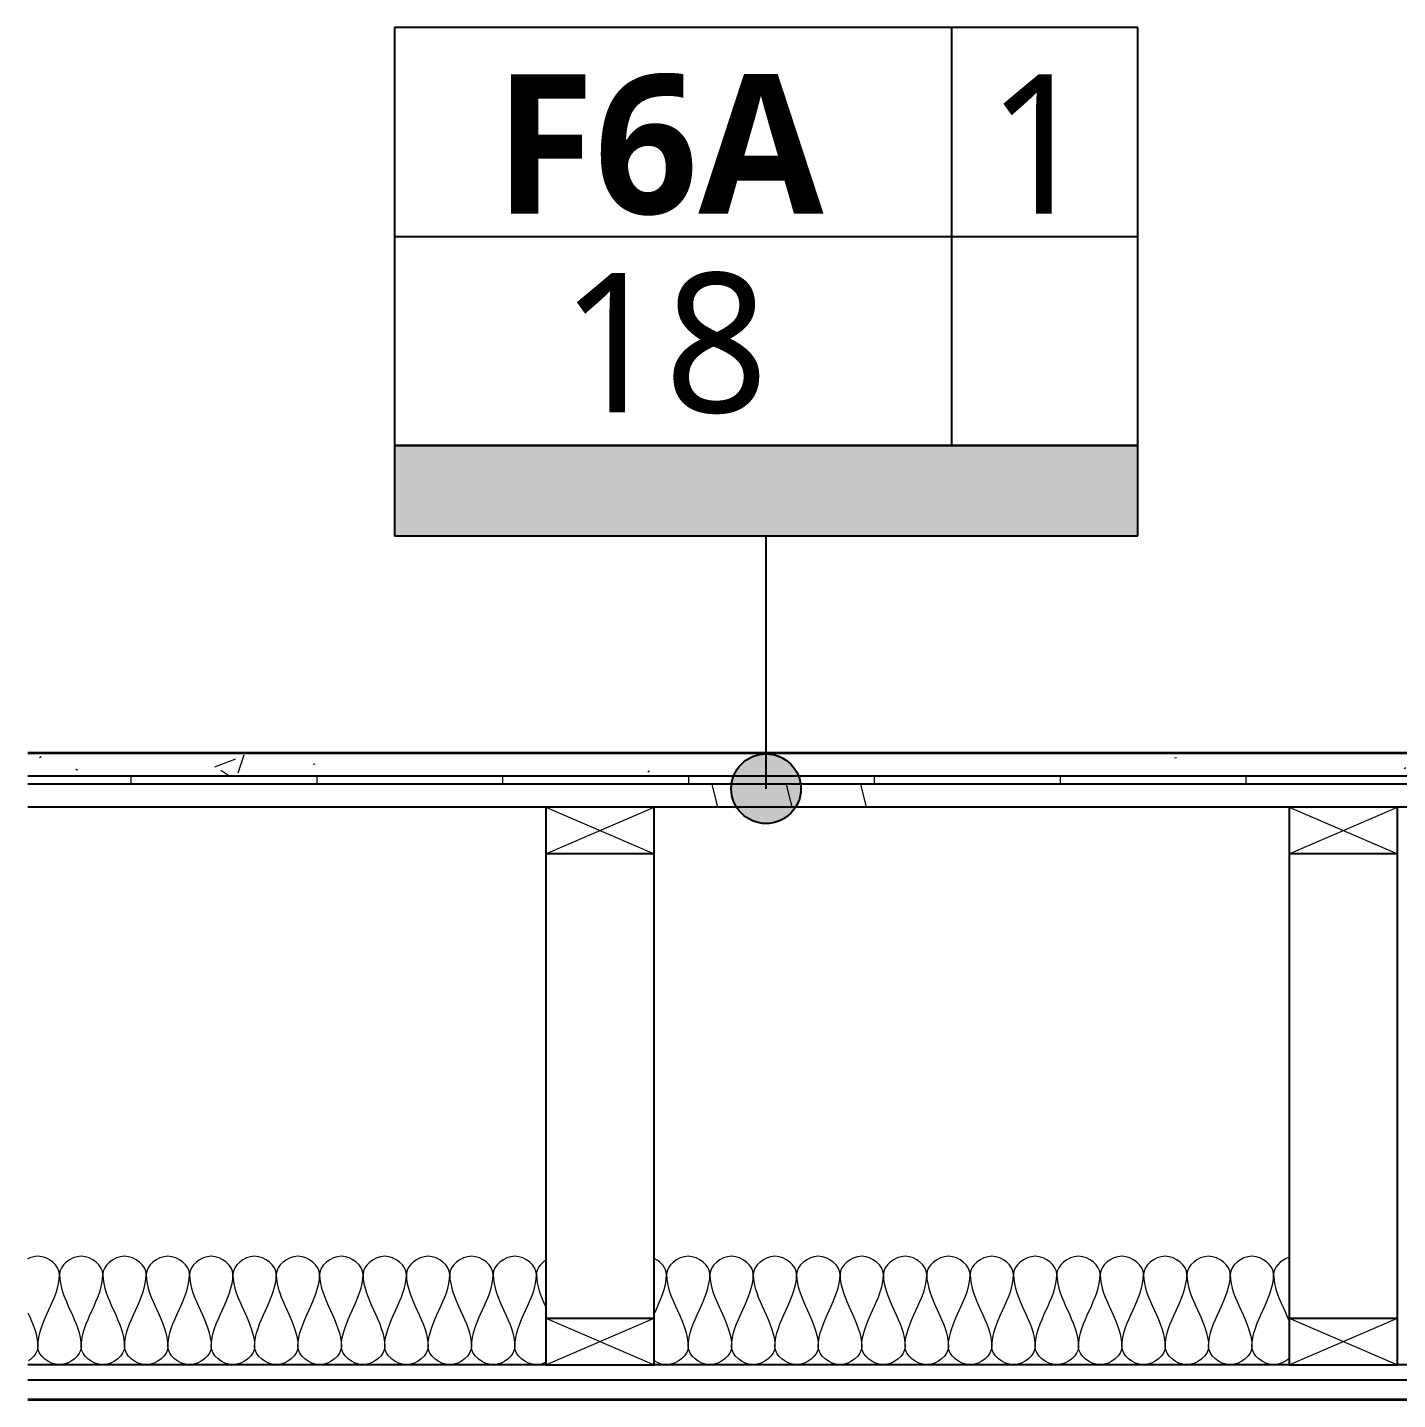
# Model space of a CAD drawing. Header units: inches. Extents: x 6 to 8416, y -388 to 6104.
# Drawn here: x 300.58 to 344.81, y 5839.62 to 5883.93 of the extents above; entities that cross this region are included whole.
import ezdxf

# ---------------------------------------------------------------- set-up
doc = ezdxf.new("R2010")
doc.units = ezdxf.units.IN
doc.header["$MEASUREMENT"] = 0
for name, color, linetype, lineweight in [('A-DETL', 90, 'Continuous', 13), ('A-DETL-GENF', 92, 'Continuous', 13), ('A-FLOR', 192, 'Continuous', 18), ('A-FLOR-IDEN', 11, 'Continuous', 25), ('A-FLOR-MCUT', 51, 'Continuous', 25), ('A-FLOR-PATT', 8, 'Continuous', 35), ('A-ROOM', 32, 'Continuous', 13)]:
    doc.layers.add(name, color=color, linetype=linetype, lineweight=lineweight)
doc.styles.add('Open Sans_3', font='OpenSans-Regular.ttf', dxfattribs={"height": 4.5})
doc.styles.add('Open Sans_B', font='OpenSans-Bold.ttf', dxfattribs={"height": 4.5})

# ---------------------------------------------------------------- blocks, each defined once
blk = doc.blocks.new('06 Nominal Cut Lumber-Section-AM1 - 2x4 Section-9046868-WALL SECTION - LOBBY CANOPY')
at = {"layer": 'A-DETL-GENF', "lineweight": 25}
for p, q in [((3793.25, 5730.875), (3789.75, 5730.875)), ((3789.75, 5730.875), (3789.75, 5729.375)), ((3793.25, 5729.375), (3793.25, 5730.875))]:
    blk.add_line(p, q, dxfattribs=at)
at = {"layer": 'A-DETL-GENF'}
for p, q in [((3789.75, 5729.375), (3793.25, 5730.875)), ((3789.75, 5730.875), (3793.25, 5729.375))]:
    blk.add_line(p, q, dxfattribs=at)
blk = doc.blocks.new('06 Nominal Cut Lumber-Section-AM1 - 2x4 Section-V38-WALL SECTION - LOBBY CANOPY')
at = {"layer": 'A-DETL-GENF', "lineweight": 25}
for p, q in [((3789.75, 5714.375), (3789.75, 5712.875)), ((3793.25, 5712.875), (3793.25, 5714.375)), ((3789.75, 5712.875), (3793.25, 5712.875))]:
    blk.add_line(p, q, dxfattribs=at)
at = {"layer": 'A-DETL-GENF'}
for p, q in [((3789.75, 5712.875), (3793.25, 5714.375)), ((3789.75, 5714.375), (3793.25, 5712.875))]:
    blk.add_line(p, q, dxfattribs=at)
blk = doc.blocks.new('06 Nominal Cut Lumber-Top-AM - 4_ W-20150248-WALL SECTION - LOBBY CANOPY')
at = {"layer": 'A-DETL-GENF', "lineweight": 25}
for p, q in [((3793.25, 5729.375), (3789.75, 5729.375)), ((3789.75, 5729.375), (3789.75, 5714.375)), ((3793.25, 5714.375), (3793.25, 5729.375)), ((3789.75, 5714.375), (3793.25, 5714.375))]:
    blk.add_line(p, q, dxfattribs=at)
blk = doc.blocks.new('ASM TAG - Floor-AM - Assembly-1637575-WALL SECTION - LOBBY CANOPY')
at = {"layer": 'A-FLOR-IDEN', "lineweight": 13}
blk.add_hatch(color=256, dxfattribs=at).paths.add_polyline_path([(3760.863, 5870.432), (3760.863, 5867.516), (3736.863, 5867.516), (3736.863, 5870.432)])
at = {"layer": 'A-FLOR-IDEN'}
for p, q in [((3754.863, 5883.932), (3736.863, 5883.932)), ((3736.863, 5883.932), (3736.863, 5877.182)), ((3736.863, 5883.932), (3736.863, 5870.432)), ((3760.863, 5883.932), (3736.863, 5883.932)), ((3760.863, 5883.932), (3754.863, 5883.932)), ((3754.863, 5870.432), (3754.863, 5883.932)), ((3760.863, 5877.182), (3760.863, 5883.932)), ((3760.863, 5870.432), (3760.863, 5883.932)), ((3736.863, 5877.182), (3736.863, 5870.432)), ((3736.863, 5877.182), (3760.863, 5877.182)), ((3760.863, 5870.432), (3760.863, 5877.182)), ((3760.863, 5870.432), (3736.863, 5870.432)), ((3736.863, 5870.432), (3736.863, 5867.516)), ((3736.863, 5870.432), (3754.863, 5870.432)), ((3736.863, 5870.432), (3760.863, 5870.432)), ((3754.863, 5870.432), (3760.863, 5870.432)), ((3760.863, 5867.516), (3760.863, 5870.432)), ((3736.863, 5867.516), (3760.863, 5867.516))]:
    blk.add_line(p, q, dxfattribs=at)
at = {"layer": 'A-FLOR-IDEN', "lineweight": 13}
for p, q in [((3754.863, 5877.182), (3754.863, 5883.932)), ((3754.863, 5883.932), (3754.863, 5877.182)), ((3736.863, 5877.182), (3754.863, 5877.182)), ((3754.863, 5877.182), (3736.863, 5877.182)), ((3754.863, 5870.432), (3754.863, 5877.182)), ((3754.863, 5877.182), (3760.863, 5877.182)), ((3760.863, 5877.182), (3754.863, 5877.182)), ((3754.863, 5877.182), (3754.863, 5870.432))]:
    blk.add_line(p, q, dxfattribs=at)

msp = doc.modelspace()

# ---------------------------------------------------------------- hatches: boundary and pattern name
at = {"layer": 'A-FLOR-IDEN'}
h = msp.add_hatch(color=256, dxfattribs=at)
edge = h.paths.add_edge_path()
edge.add_arc((324.42539914, 5859.35046448), 1.125, 0, 360)
at = {"layer": 'A-FLOR-PATT', "lineweight": 13}
h = msp.add_hatch(dxfattribs=at)
h.set_pattern_fill('FP_13', color=256, style=0, pattern_type=2)
h.set_pattern_definition([(50, (441.926, 3018), (6.885997, -0.602097), [0.72, -7.92]), (355, (441.926, 3018), (-1.331756, 7.220547), [0.576, -6.336]), (100.451, (442.5, 3017.95), (5.553629, 6.618191), [0.61191, -6.731]), (46.184, (441.926, 3019.92), (10.245642, -1.588925), [1.08, -11.88]), (96.636, (442.78, 3019.788), (8.97244, 9.35152), [0.91786, -10.096]), (351.184, (441.926, 3019.92), (8.9732, 9.35123), [0.864, -9.504]), (21, (442.886, 3019.44), (5.730726, -3.865003), [0.72, -7.92]), (326, (442.886, 3019.44), (2.33581, 6.96088), [0.576, -6.336]), (71.451, (443.363, 3019.118), (8.065876, 3.095948), [0.61191, -6.731]), (37.5, (441.926, 3018), (0.116866, 3.1954784), [0.06336, -6.196, 0.06336, -6.369, -6.36]), (37.5, (441.926, 3018), (0.116866, 3.1954784), [-12.691, 0.06336, -6.297]), (7.5, (441.926, 3018), (2.52543, 3.7860247), [0.06336, -3.604, 0.06336, -6.052, -2.424]), (7.5, (441.926, 3018), (2.52543, 3.7860247), [-9.782, 0.06336, -2.361]), (327.5, (439.785, 3018), (5.1243685, -0.2161763), [0.06336, -2.337, 0.06336, -7.425, -9.936]), (327.5, (439.785, 3018), (5.1243685, -0.2161763), [-9.888, 0.06336, -9.873]), (317.5, (438.825, 3018), (5.598326, 0.96141), [0.06336, -3.057, 0.06336, -4.909, -7.056]), (317.5, (438.825, 3018), (5.598326, 0.96141), [-8.093, 0.06336, -6.993])])
h.paths.add_polyline_path([(391.06196077, 5859.75), (391.06196077, 5860.5), (300.59396077, 5860.5), (300.59396077, 5859.75), (382.87396077, 5859.75)])
h = msp.add_hatch(dxfattribs=at)
h.set_pattern_fill('FP_14', color=256, style=0, pattern_type=2)
h.set_pattern_definition([(0, (441.926, 3018), (0, 6), []), (90, (441.926, 3018), (-6, 4e-16), [])])
h.paths.add_polyline_path([(366.41796077, 5859.5), (391.06196077, 5859.5), (391.06196077, 5859.75), (300.59396077, 5859.75), (300.59396077, 5859.5)])
h = msp.add_hatch(dxfattribs=at)
h.set_pattern_fill('FP_15', color=256, style=0, pattern_type=2)
h.set_pattern_definition([(0, (441.926, 3018), (0, 60), [60, 0, 0, 0]), (284.036, (482.726, 3030), (59.99915, -180.000494), [12.369, -235.017]), (284.036, (480.326, 3030), (59.99915, -180.000494), [12.369, -235.017]), (284.036, (477.926, 3030), (59.99915, -180.000494), [12.369, -235.017]), (284.036, (446.726, 3042), (59.99915, -180.000494), [12.369, -235.017]), (284.036, (444.326, 3042), (59.99915, -180.000494), [12.369, -235.017]), (284.036, (441.926, 3042), (59.99915, -180.000494), [12.369, -235.017]), (284.036, (464.726, 3054), (59.99915, -180.000494), [12.369, -235.017]), (284.036, (462.326, 3054), (59.99915, -180.000494), [12.369, -235.017]), (284.036, (459.926, 3054), (59.99915, -180.000494), [12.369, -235.017]), (284.036, (482.726, 3066), (59.99915, -180.000494), [12.369, -235.017]), (284.036, (480.326, 3066), (59.99915, -180.000494), [12.369, -235.017]), (284.036, (477.926, 3066), (59.99915, -180.000494), [12.369, -235.017]), (284.036, (446.726, 3078), (59.99915, -180.000494), [12.369, -235.017]), (284.036, (444.326, 3078), (59.99915, -180.000494), [12.369, -235.017]), (284.036, (441.926, 3078), (59.99915, -180.000494), [12.369, -235.017]), (0, (441.926, 3024), (0, 60), [60, 0, 0, 0]), (0, (441.926, 3030), (0, 60), [60, 0, 0, 0]), (0, (441.926, 3036), (0, 60), [60, 0, 0, 0]), (0, (441.926, 3042), (0, 60), [60, 0, 0, 0]), (0, (441.926, 3048), (0, 60), [60, 0, 0, 0]), (0, (441.926, 3054), (0, 60), [60, 0, 0, 0]), (0, (441.926, 3060), (0, 60), [60, 0, 0, 0]), (0, (441.926, 3066), (0, 60), [60, 0, 0, 0]), (0, (441.926, 3072), (0, 60), [60, 0, 0, 0])])
h.paths.add_polyline_path([(366.41796077, 5858.75), (396.56196077, 5858.75), (396.56196077, 5859.5), (300.59396077, 5859.5), (300.59396077, 5858.75), (365.31196077, 5858.75)])

# ---------------------------------------------------------------- linework, layer by layer
at = {"layer": 'A-DETL'}
for points, knots in [([(301.61196077, 5843.66666667), (301.61196077, 5843.94165264), (301.1463244, 5844.35187477), (300.68068804, 5844.21634164), (300.57767423, 5844.16134844)], [0, 0, 0, 0, 1.4142135624, 1.8814550303, 1.8814550303, 1.8814550303, 1.8814550303]), ([(317.32863535, 5840.8295204), (317.23014258, 5840.77995582), (316.77105167, 5840.65389173), (316.31196077, 5841.05834736), (316.31196077, 5841.33333333)], [0.9734197248, 0.9734197248, 0.9734197248, 0.9734197248, 1.4142135624, 2.8284271247, 2.8284271247, 2.8284271247, 2.8284271247]), ([(321.91196077, 5841.33333333), (321.91196077, 5841.05834736), (321.41650622, 5840.62185564), (320.92105167, 5840.8032548), (320.80071864, 5840.88523799)], [0, 0, 0, 0, 1.4142135624, 2.0019386792, 2.0019386792, 2.0019386792, 2.0019386792]), ([(341.32596893, 5840.96793881), (341.19196077, 5840.84086808), (340.65196077, 5840.58261143), (340.11196077, 5841.05834736), (340.11196077, 5841.33333333)], [0.6464976285, 0.6464976285, 0.6464976285, 0.6464976285, 1.4142135624, 2.8284271247, 2.8284271247, 2.8284271247, 2.8284271247]), ([(345.71196077, 5841.33333333), (345.71196077, 5841.05834736), (345.28923349, 5840.68592782), (344.86650622, 5840.7633137), (344.79691914, 5840.7868753)], [0, 0, 0, 0, 1.4142135624, 1.7080761208, 1.7080761208, 1.7080761208, 1.7080761208])]:
    msp.add_open_spline(points, degree=3, knots=knots, dxfattribs=at)
for points in [[(303.01196077, 5843.66666667), (303.01196077, 5843.94165264), (302.31196077, 5844.55834736), (301.61196077, 5843.94165264), (301.61196077, 5843.66666667)], [(304.41196077, 5843.66666667), (304.41196077, 5843.94165264), (303.71196077, 5844.55834736), (303.01196077, 5843.94165264), (303.01196077, 5843.66666667)], [(305.81196077, 5843.66666667), (305.81196077, 5843.94165264), (305.11196077, 5844.55834736), (304.41196077, 5843.94165264), (304.41196077, 5843.66666667)], [(307.21196077, 5843.66666667), (307.21196077, 5843.94165264), (306.51196077, 5844.55834736), (305.81196077, 5843.94165264), (305.81196077, 5843.66666667)], [(308.61196077, 5843.66666667), (308.61196077, 5843.94165264), (307.91196077, 5844.55834736), (307.21196077, 5843.94165264), (307.21196077, 5843.66666667)], [(310.01196077, 5843.66666667), (310.01196077, 5843.94165264), (309.31196077, 5844.55834736), (308.61196077, 5843.94165264), (308.61196077, 5843.66666667)], [(311.41196077, 5843.66666667), (311.41196077, 5843.94165264), (310.71196077, 5844.55834736), (310.01196077, 5843.94165264), (310.01196077, 5843.66666667)], [(312.81196077, 5843.66666667), (312.81196077, 5843.94165264), (312.11196077, 5844.55834736), (311.41196077, 5843.94165264), (311.41196077, 5843.66666667)], [(314.21196077, 5843.66666667), (314.21196077, 5843.94165264), (313.51196077, 5844.55834736), (312.81196077, 5843.94165264), (312.81196077, 5843.66666667)], [(315.61196077, 5843.66666667), (315.61196077, 5843.94165264), (314.91196077, 5844.55834736), (314.21196077, 5843.94165264), (314.21196077, 5843.66666667)], [(317.01196077, 5843.66666667), (317.01196077, 5843.94165264), (316.31196077, 5844.55834736), (315.61196077, 5843.94165264), (315.61196077, 5843.66666667)], [(317.30071864, 5844.11476201), (317.13150032, 5843.99947314), (317.01196077, 5843.82737275), (317.01196077, 5843.66666667)], [(321.21196077, 5843.66666667), (321.21196077, 5843.85594272), (321.04614022, 5844.06102451), (320.82863535, 5844.1704796)], [(322.61196077, 5843.66666667), (322.61196077, 5843.94165264), (321.91196077, 5844.55834736), (321.21196077, 5843.94165264), (321.21196077, 5843.66666667)], [(324.01196077, 5843.66666667), (324.01196077, 5843.94165264), (323.31196077, 5844.55834736), (322.61196077, 5843.94165264), (322.61196077, 5843.66666667)], [(325.41196077, 5843.66666667), (325.41196077, 5843.94165264), (324.71196077, 5844.55834736), (324.01196077, 5843.94165264), (324.01196077, 5843.66666667)], [(326.81196077, 5843.66666667), (326.81196077, 5843.94165264), (326.11196077, 5844.55834736), (325.41196077, 5843.94165264), (325.41196077, 5843.66666667)], [(328.21196077, 5843.66666667), (328.21196077, 5843.94165264), (327.51196077, 5844.55834736), (326.81196077, 5843.94165264), (326.81196077, 5843.66666667)], [(329.61196077, 5843.66666667), (329.61196077, 5843.94165264), (328.91196077, 5844.55834736), (328.21196077, 5843.94165264), (328.21196077, 5843.66666667)], [(331.01196077, 5843.66666667), (331.01196077, 5843.94165264), (330.31196077, 5844.55834736), (329.61196077, 5843.94165264), (329.61196077, 5843.66666667)], [(332.41196077, 5843.66666667), (332.41196077, 5843.94165264), (331.71196077, 5844.55834736), (331.01196077, 5843.94165264), (331.01196077, 5843.66666667)], [(333.81196077, 5843.66666667), (333.81196077, 5843.94165264), (333.11196077, 5844.55834736), (332.41196077, 5843.94165264), (332.41196077, 5843.66666667)], [(335.21196077, 5843.66666667), (335.21196077, 5843.94165264), (334.51196077, 5844.55834736), (333.81196077, 5843.94165264), (333.81196077, 5843.66666667)], [(336.61196077, 5843.66666667), (336.61196077, 5843.94165264), (335.91196077, 5844.55834736), (335.21196077, 5843.94165264), (335.21196077, 5843.66666667)], [(338.01196077, 5843.66666667), (338.01196077, 5843.94165264), (337.31196077, 5844.55834736), (336.61196077, 5843.94165264), (336.61196077, 5843.66666667)], [(339.41196077, 5843.66666667), (339.41196077, 5843.94165264), (338.71196077, 5844.55834736), (338.01196077, 5843.94165264), (338.01196077, 5843.66666667)], [(340.81196077, 5843.66666667), (340.81196077, 5843.94165264), (340.11196077, 5844.55834736), (339.41196077, 5843.94165264), (339.41196077, 5843.66666667)], [(341.29691914, 5844.2131247), (341.03161838, 5844.12329611), (340.81196077, 5843.8845127), (340.81196077, 5843.66666667)], [(300.91196077, 5841.33333333), (300.91196077, 5842.13504832), (301.61196077, 5842.86495168), (301.61196077, 5843.66666667)], [(301.61196077, 5843.66666667), (301.61196077, 5842.86495168), (302.31196077, 5842.13504832), (302.31196077, 5841.33333333)], [(302.31196077, 5841.33333333), (302.31196077, 5842.13504832), (303.01196077, 5842.86495168), (303.01196077, 5843.66666667)], [(303.01196077, 5843.66666667), (303.01196077, 5842.86495168), (303.71196077, 5842.13504832), (303.71196077, 5841.33333333)], [(303.71196077, 5841.33333333), (303.71196077, 5842.13504832), (304.41196077, 5842.86495168), (304.41196077, 5843.66666667)], [(304.41196077, 5843.66666667), (304.41196077, 5842.86495168), (305.11196077, 5842.13504832), (305.11196077, 5841.33333333)], [(305.11196077, 5841.33333333), (305.11196077, 5842.13504832), (305.81196077, 5842.86495168), (305.81196077, 5843.66666667)], [(305.81196077, 5843.66666667), (305.81196077, 5842.86495168), (306.51196077, 5842.13504832), (306.51196077, 5841.33333333)], [(306.51196077, 5841.33333333), (306.51196077, 5842.13504832), (307.21196077, 5842.86495168), (307.21196077, 5843.66666667)], [(307.21196077, 5843.66666667), (307.21196077, 5842.86495168), (307.91196077, 5842.13504832), (307.91196077, 5841.33333333)], [(307.91196077, 5841.33333333), (307.91196077, 5842.13504832), (308.61196077, 5842.86495168), (308.61196077, 5843.66666667)], [(308.61196077, 5843.66666667), (308.61196077, 5842.86495168), (309.31196077, 5842.13504832), (309.31196077, 5841.33333333)], [(309.31196077, 5841.33333333), (309.31196077, 5842.13504832), (310.01196077, 5842.86495168), (310.01196077, 5843.66666667)], [(310.01196077, 5843.66666667), (310.01196077, 5842.86495168), (310.71196077, 5842.13504832), (310.71196077, 5841.33333333)], [(310.71196077, 5841.33333333), (310.71196077, 5842.13504832), (311.41196077, 5842.86495168), (311.41196077, 5843.66666667)], [(311.41196077, 5843.66666667), (311.41196077, 5842.86495168), (312.11196077, 5842.13504832), (312.11196077, 5841.33333333)], [(312.11196077, 5841.33333333), (312.11196077, 5842.13504832), (312.81196077, 5842.86495168), (312.81196077, 5843.66666667)], [(312.81196077, 5843.66666667), (312.81196077, 5842.86495168), (313.51196077, 5842.13504832), (313.51196077, 5841.33333333)], [(313.51196077, 5841.33333333), (313.51196077, 5842.13504832), (314.21196077, 5842.86495168), (314.21196077, 5843.66666667)], [(314.21196077, 5843.66666667), (314.21196077, 5842.86495168), (314.91196077, 5842.13504832), (314.91196077, 5841.33333333)], [(314.91196077, 5841.33333333), (314.91196077, 5842.13504832), (315.61196077, 5842.86495168), (315.61196077, 5843.66666667)], [(315.61196077, 5843.66666667), (315.61196077, 5842.86495168), (316.31196077, 5842.13504832), (316.31196077, 5841.33333333)], [(316.31196077, 5841.33333333), (316.31196077, 5842.13504832), (317.01196077, 5842.86495168), (317.01196077, 5843.66666667)], [(317.01196077, 5843.66666667), (317.01196077, 5843.30545442), (317.15405713, 5842.95881956), (317.31020698, 5842.61362642)], [(320.81020698, 5842.38637358), (321.00063363, 5842.80734082), (321.21196077, 5843.22616393), (321.21196077, 5843.66666667)], [(321.21196077, 5843.66666667), (321.21196077, 5842.86495168), (321.91196077, 5842.13504832), (321.91196077, 5841.33333333)], [(321.91196077, 5841.33333333), (321.91196077, 5842.13504832), (322.61196077, 5842.86495168), (322.61196077, 5843.66666667)], [(322.61196077, 5843.66666667), (322.61196077, 5842.86495168), (323.31196077, 5842.13504832), (323.31196077, 5841.33333333)], [(323.31196077, 5841.33333333), (323.31196077, 5842.13504832), (324.01196077, 5842.86495168), (324.01196077, 5843.66666667)], [(324.01196077, 5843.66666667), (324.01196077, 5842.86495168), (324.71196077, 5842.13504832), (324.71196077, 5841.33333333)], [(324.71196077, 5841.33333333), (324.71196077, 5842.13504832), (325.41196077, 5842.86495168), (325.41196077, 5843.66666667)], [(325.41196077, 5843.66666667), (325.41196077, 5842.86495168), (326.11196077, 5842.13504832), (326.11196077, 5841.33333333)], [(326.11196077, 5841.33333333), (326.11196077, 5842.13504832), (326.81196077, 5842.86495168), (326.81196077, 5843.66666667)], [(326.81196077, 5843.66666667), (326.81196077, 5842.86495168), (327.51196077, 5842.13504832), (327.51196077, 5841.33333333)], [(327.51196077, 5841.33333333), (327.51196077, 5842.13504832), (328.21196077, 5842.86495168), (328.21196077, 5843.66666667)], [(328.21196077, 5843.66666667), (328.21196077, 5842.86495168), (328.91196077, 5842.13504832), (328.91196077, 5841.33333333)], [(328.91196077, 5841.33333333), (328.91196077, 5842.13504832), (329.61196077, 5842.86495168), (329.61196077, 5843.66666667)], [(329.61196077, 5843.66666667), (329.61196077, 5842.86495168), (330.31196077, 5842.13504832), (330.31196077, 5841.33333333)], [(330.31196077, 5841.33333333), (330.31196077, 5842.13504832), (331.01196077, 5842.86495168), (331.01196077, 5843.66666667)], [(331.01196077, 5843.66666667), (331.01196077, 5842.86495168), (331.71196077, 5842.13504832), (331.71196077, 5841.33333333)], [(331.71196077, 5841.33333333), (331.71196077, 5842.13504832), (332.41196077, 5842.86495168), (332.41196077, 5843.66666667)], [(332.41196077, 5843.66666667), (332.41196077, 5842.86495168), (333.11196077, 5842.13504832), (333.11196077, 5841.33333333)], [(333.11196077, 5841.33333333), (333.11196077, 5842.13504832), (333.81196077, 5842.86495168), (333.81196077, 5843.66666667)], [(333.81196077, 5843.66666667), (333.81196077, 5842.86495168), (334.51196077, 5842.13504832), (334.51196077, 5841.33333333)], [(334.51196077, 5841.33333333), (334.51196077, 5842.13504832), (335.21196077, 5842.86495168), (335.21196077, 5843.66666667)], [(335.21196077, 5843.66666667), (335.21196077, 5842.86495168), (335.91196077, 5842.13504832), (335.91196077, 5841.33333333)], [(335.91196077, 5841.33333333), (335.91196077, 5842.13504832), (336.61196077, 5842.86495168), (336.61196077, 5843.66666667)], [(336.61196077, 5843.66666667), (336.61196077, 5842.86495168), (337.31196077, 5842.13504832), (337.31196077, 5841.33333333)], [(337.31196077, 5841.33333333), (337.31196077, 5842.13504832), (338.01196077, 5842.86495168), (338.01196077, 5843.66666667)], [(338.01196077, 5843.66666667), (338.01196077, 5842.86495168), (338.71196077, 5842.13504832), (338.71196077, 5841.33333333)], [(338.71196077, 5841.33333333), (338.71196077, 5842.13504832), (339.41196077, 5842.86495168), (339.41196077, 5843.66666667)], [(339.41196077, 5843.66666667), (339.41196077, 5842.86495168), (340.11196077, 5842.13504832), (340.11196077, 5841.33333333)], [(340.11196077, 5841.33333333), (340.11196077, 5842.13504832), (340.81196077, 5842.86495168), (340.81196077, 5843.66666667)], [(340.81196077, 5843.66666667), (340.81196077, 5843.14687344), (341.10621267, 5842.65726693), (341.31315906, 5842.15870392)], [(300.59514716, 5842.42728565), (300.75841348, 5842.06855029), (300.91196077, 5841.70881787), (300.91196077, 5841.33333333)], [(300.91196077, 5841.33333333), (300.91196077, 5841.16748465), (300.78464827, 5840.98950076), (300.60680761, 5840.87434702)], [(302.31196077, 5841.33333333), (302.31196077, 5841.05834736), (301.61196077, 5840.44165264), (300.91196077, 5841.05834736), (300.91196077, 5841.33333333)], [(303.71196077, 5841.33333333), (303.71196077, 5841.05834736), (303.01196077, 5840.44165264), (302.31196077, 5841.05834736), (302.31196077, 5841.33333333)], [(305.11196077, 5841.33333333), (305.11196077, 5841.05834736), (304.41196077, 5840.44165264), (303.71196077, 5841.05834736), (303.71196077, 5841.33333333)], [(306.51196077, 5841.33333333), (306.51196077, 5841.05834736), (305.81196077, 5840.44165264), (305.11196077, 5841.05834736), (305.11196077, 5841.33333333)], [(307.91196077, 5841.33333333), (307.91196077, 5841.05834736), (307.21196077, 5840.44165264), (306.51196077, 5841.05834736), (306.51196077, 5841.33333333)], [(309.31196077, 5841.33333333), (309.31196077, 5841.05834736), (308.61196077, 5840.44165264), (307.91196077, 5841.05834736), (307.91196077, 5841.33333333)], [(310.71196077, 5841.33333333), (310.71196077, 5841.05834736), (310.01196077, 5840.44165264), (309.31196077, 5841.05834736), (309.31196077, 5841.33333333)], [(312.11196077, 5841.33333333), (312.11196077, 5841.05834736), (311.41196077, 5840.44165264), (310.71196077, 5841.05834736), (310.71196077, 5841.33333333)], [(313.51196077, 5841.33333333), (313.51196077, 5841.05834736), (312.81196077, 5840.44165264), (312.11196077, 5841.05834736), (312.11196077, 5841.33333333)], [(314.91196077, 5841.33333333), (314.91196077, 5841.05834736), (314.21196077, 5840.44165264), (313.51196077, 5841.05834736), (313.51196077, 5841.33333333)], [(316.31196077, 5841.33333333), (316.31196077, 5841.05834736), (315.61196077, 5840.44165264), (314.91196077, 5841.05834736), (314.91196077, 5841.33333333)], [(323.31196077, 5841.33333333), (323.31196077, 5841.05834736), (322.61196077, 5840.44165264), (321.91196077, 5841.05834736), (321.91196077, 5841.33333333)], [(324.71196077, 5841.33333333), (324.71196077, 5841.05834736), (324.01196077, 5840.44165264), (323.31196077, 5841.05834736), (323.31196077, 5841.33333333)], [(326.11196077, 5841.33333333), (326.11196077, 5841.05834736), (325.41196077, 5840.44165264), (324.71196077, 5841.05834736), (324.71196077, 5841.33333333)], [(327.51196077, 5841.33333333), (327.51196077, 5841.05834736), (326.81196077, 5840.44165264), (326.11196077, 5841.05834736), (326.11196077, 5841.33333333)], [(328.91196077, 5841.33333333), (328.91196077, 5841.05834736), (328.21196077, 5840.44165264), (327.51196077, 5841.05834736), (327.51196077, 5841.33333333)], [(330.31196077, 5841.33333333), (330.31196077, 5841.05834736), (329.61196077, 5840.44165264), (328.91196077, 5841.05834736), (328.91196077, 5841.33333333)], [(331.71196077, 5841.33333333), (331.71196077, 5841.05834736), (331.01196077, 5840.44165264), (330.31196077, 5841.05834736), (330.31196077, 5841.33333333)], [(333.11196077, 5841.33333333), (333.11196077, 5841.05834736), (332.41196077, 5840.44165264), (331.71196077, 5841.05834736), (331.71196077, 5841.33333333)], [(334.51196077, 5841.33333333), (334.51196077, 5841.05834736), (333.81196077, 5840.44165264), (333.11196077, 5841.05834736), (333.11196077, 5841.33333333)], [(335.91196077, 5841.33333333), (335.91196077, 5841.05834736), (335.21196077, 5840.44165264), (334.51196077, 5841.05834736), (334.51196077, 5841.33333333)], [(337.31196077, 5841.33333333), (337.31196077, 5841.05834736), (336.61196077, 5840.44165264), (335.91196077, 5841.05834736), (335.91196077, 5841.33333333)], [(338.71196077, 5841.33333333), (338.71196077, 5841.05834736), (338.01196077, 5840.44165264), (337.31196077, 5841.05834736), (337.31196077, 5841.33333333)], [(340.11196077, 5841.33333333), (340.11196077, 5841.05834736), (339.41196077, 5840.44165264), (338.71196077, 5841.05834736), (338.71196077, 5841.33333333)]]:
    msp.add_open_spline(points, degree=3, dxfattribs=at)
at = {"layer": 'A-FLOR', "lineweight": 35}
for p, q in [((391.06196077, 5860.5), (300.59396077, 5860.5)), ((300.59396077, 5839.625), (389.81196077, 5839.625))]:
    msp.add_line(p, q, dxfattribs=at)
at = {"layer": 'A-FLOR-IDEN'}
msp.add_line((324.42539914, 5859.35046448), (324.42539914, 5867.51640505), dxfattribs=at)
msp.add_circle((324.42539914, 5859.35046448), 1.125, dxfattribs=at)
at = {"layer": 'A-FLOR-MCUT'}
for p, q in [((391.06196077, 5859.75), (300.59396077, 5859.75)), ((389.81196077, 5859.5), (300.59396077, 5859.5)), ((317.31196077, 5858.75), (300.59396077, 5858.75)), ((341.31196077, 5858.75), (320.81196077, 5858.75)), ((365.31196077, 5858.75), (344.81196077, 5858.75)), ((317.31196077, 5840.75), (300.59396077, 5840.75)), ((341.31196077, 5840.75), (320.81196077, 5840.75)), ((365.31196077, 5840.75), (344.81196077, 5840.75)), ((389.81196077, 5840.25), (300.59396077, 5840.25))]:
    msp.add_line(p, q, dxfattribs=at)
at = {"layer": 'A-ROOM'}
for p, q in [((389.81196077, 5860.5), (300.59396077, 5860.5)), ((300.59396077, 5860.5), (389.81196077, 5860.5))]:
    msp.add_line(p, q, dxfattribs=at)

# ---------------------------------------------------------------- block references
at = {"layer": 'A-DETL-GENF'}
for name, p in [('06 Nominal Cut Lumber-Section-AM1 - 2x4 Section-9046868-WALL SECTION - LOBBY CANOPY', (-3472.43803923, 127.875)), ('06 Nominal Cut Lumber-Section-AM1 - 2x4 Section-9046868-WALL SECTION - LOBBY CANOPY', (-3448.43803923, 127.875)), ('06 Nominal Cut Lumber-Top-AM - 4_ W-20150248-WALL SECTION - LOBBY CANOPY', (-3472.43803923, 127.875)), ('06 Nominal Cut Lumber-Top-AM - 4_ W-20150248-WALL SECTION - LOBBY CANOPY', (-3448.43803923, 127.875)), ('06 Nominal Cut Lumber-Section-AM1 - 2x4 Section-V38-WALL SECTION - LOBBY CANOPY', (-3472.43803923, 127.875)), ('06 Nominal Cut Lumber-Section-AM1 - 2x4 Section-V38-WALL SECTION - LOBBY CANOPY', (-3448.43803923, 127.875))]:
    msp.add_blockref(name, p, dxfattribs=at)
at = {"layer": 'A-FLOR-IDEN'}
msp.add_blockref('ASM TAG - Floor-AM - Assembly-1637575-WALL SECTION - LOBBY CANOPY', (-3424.43803923, 0), dxfattribs=at)

# ---------------------------------------------------------------- texts
at = {"layer": 'A-FLOR-IDEN', "lineweight": 13, "char_height": 4.5, "attachment_point": 1}
for s, insert, width, style in [('F6A', (315.66604878, 5882.4145056), 13.938, 'Open Sans_B'), ('1', (331.56323611, 5882.4145056), 4.3935, 'Open Sans_3'), ('18', (317.79203303, 5876.00332565), 8.787, 'Open Sans_3')]:
    msp.add_mtext(s, dxfattribs=dict(at, insert=insert, width=width, style=style))

doc.saveas('drawing.dxf')
